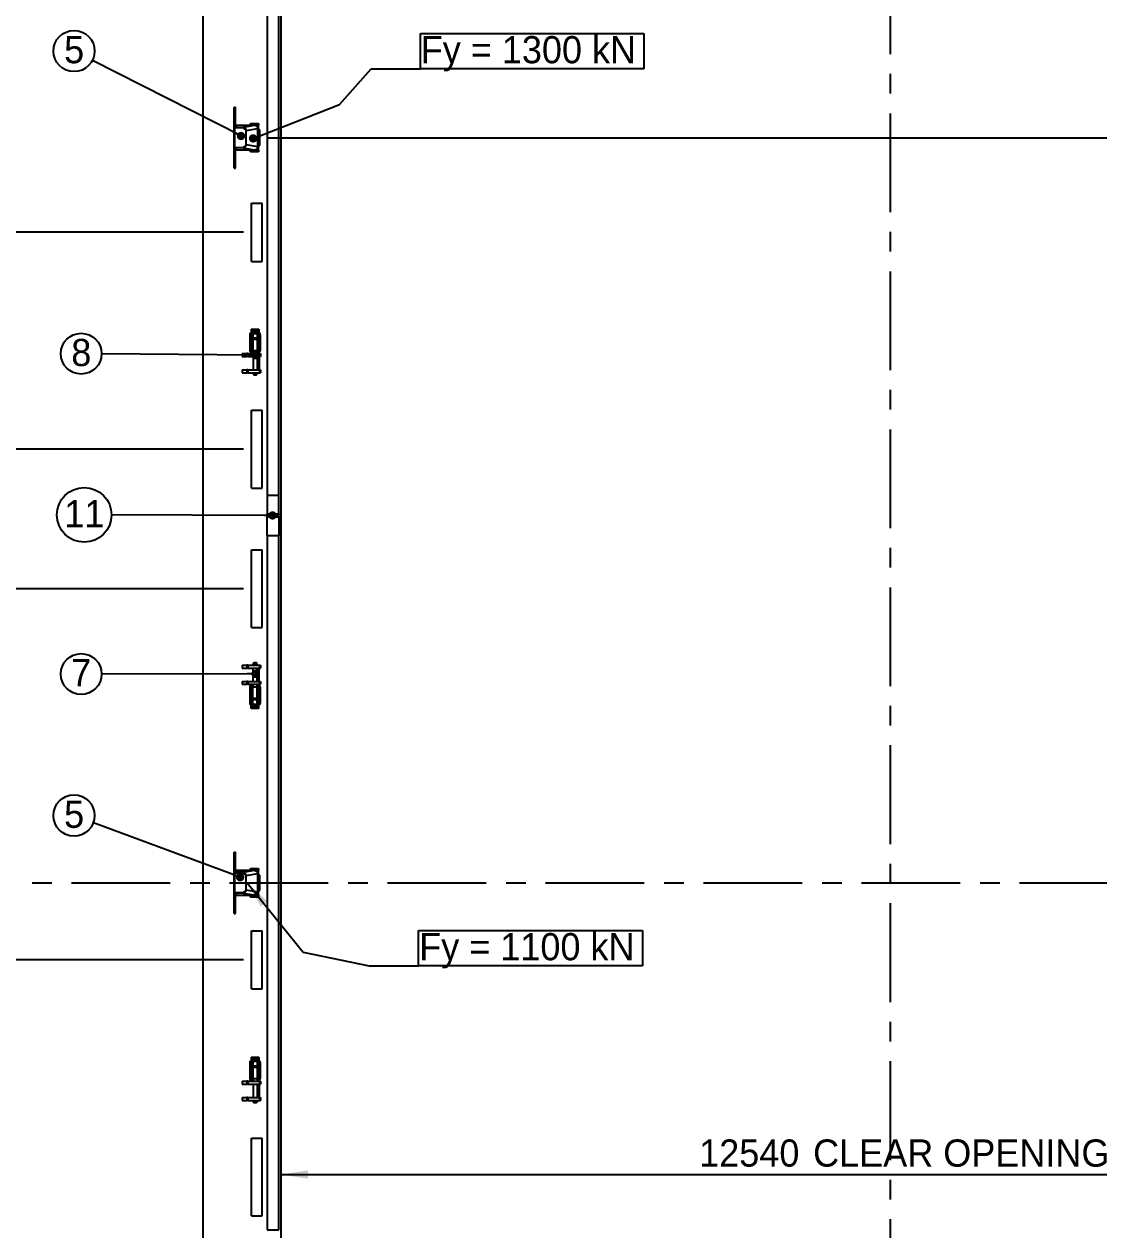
# Model space of a CAD drawing. Header units: millimetres. Extents: x 122 to 67127, y 397 to 47119.
# Drawn here: x 11906 to 22964, y 19004 to 31412 of the extents above; entities that cross this region are included whole.
import ezdxf

# ---------------------------------------------------------------- set-up
doc = ezdxf.new("R2010")
doc.units = ezdxf.units.MM
doc.header["$LTSCALE"] = 80
doc.linetypes.add('CENTERX2', pattern=[20.32, 12.7, -2.54, 2.54, -2.54])
doc.layers.add('AM_0', color=7, linetype='Continuous', lineweight=25)
for name, color, linetype in [('AM_5', 3, 'Continuous'), ('AM_6', 2, 'Continuous'), ('AM_7', 4, 'CENTERX2')]:
    doc.layers.add(name, color=color, linetype=linetype)
doc.styles.add('SLDTEXTSTYLE0', font='ARIAL.TTF', dxfattribs={"width": 0.948})
doc.styles.get("Standard").update_dxf_attribs({"font": 'ARIAL.TTF'})
doc.dimstyles.new('SLDDIMSTYLE2', dxfattribs={"dimtxt": 280, "dimasz": 280, "dimexe": 0, "dimexo": 0.0625, "dimgap": 70, "dimtad": 0, "dimtih": 1, "dimtoh": 1, "dimdec": 1, "dimrnd": 1e-09, "dimzin": 12, "dimdsep": 46, "dimtxsty": 'SLDTEXTSTYLE0', "dimsah": 1, "dimcen": 0.09, "dimadec": 0, "dimazin": 3, "dimtfac": 1, "dimtdec": 1, "dimtofl": 0, "dimtmove": 0, "dimatfit": 3, "dimfxl": 1, "dimfrac": 2, "dimtolj": 1, "dimtzin": 12, "dimarcsym": 0})
doc.dimstyles.new('SLDDIMSTYLE3', dxfattribs={"dimtxt": 280, "dimasz": 280, "dimexe": 0, "dimexo": 0.0625, "dimgap": 70, "dimtad": 1, "dimdec": 1, "dimrnd": 1e-09, "dimzin": 12, "dimdsep": 46, "dimtxsty": 'SLDTEXTSTYLE0', "dimsah": 1, "dimcen": 0.09, "dimadec": 0, "dimazin": 3, "dimtfac": 1, "dimtdec": 1, "dimtofl": 0, "dimtmove": 0, "dimatfit": 3, "dimfxl": 1, "dimfrac": 2, "dimtolj": 1, "dimtzin": 12, "dimarcsym": 0})
doc.dimstyles.new('SLDDIMSTYLE4', dxfattribs={"dimtxt": 0.18, "dimasz": 86.153846, "dimexe": 0, "dimexo": 0.0625, "dimgap": 0, "dimtad": 0, "dimtih": 1, "dimtoh": 1, "dimdec": 0, "dimrnd": 1e-09, "dimzin": 0, "dimdsep": 46, "dimtxsty": 'STANDARD', "dimblk1": 'DOT', "dimblk2": 'DOT', "dimsah": 1, "dimcen": 0.09, "dimadec": 0, "dimazin": 0, "dimtfac": 86.153846, "dimtdec": 0, "dimtofl": 0, "dimtmove": 0, "dimatfit": 3, "dimldrblk": 'DOT', "dimfxl": 1, "dimfrac": 2, "dimtolj": 1, "dimtzin": 0, "dimarcsym": 0})

# ---------------------------------------------------------------- blocks, each defined once
blk = doc.blocks.new('_D_2')
at = {"layer": 'AM_5'}
for p, q in [((32048, 22575), (32048, 14907)), ((14406, 14907), (32134, 14907))]:
    blk.add_line(p, q, dxfattribs=at)
blk.add_solid([(32048, 14907), (32091, 15187), (32005, 15187)], dxfattribs=at)
at = {"layer": 'AM_5', "insert": (32134, 15054), "char_height": 280, "attachment_point": 1, "style": 'SLDTEXTSTYLE0'}
blk.add_mtext('7668', dxfattribs=at)
blk = doc.blocks.new('_D_4')
at = {"layer": 'AM_5'}
for p, q in [((14406, 30243), (32134, 30243)), ((32048, 22575), (32048, 30243))]:
    blk.add_line(p, q, dxfattribs=at)
blk.add_solid([(32048, 30243), (32005, 29963), (32091, 29963)], dxfattribs=at)
at = {"layer": 'AM_5', "insert": (32134, 30390), "char_height": 280, "attachment_point": 1, "style": 'SLDTEXTSTYLE0'}
blk.add_mtext('7668', dxfattribs=at)
blk = doc.blocks.new('_D_7')
at = {"layer": 'AM_5'}
for p, q in [((14164, 25602), (4978, 25602)), ((5064, 22575), (5064, 25602))]:
    blk.add_line(p, q, dxfattribs=at)
blk.add_solid([(5064, 25602), (5021, 25322), (5107, 25322)], dxfattribs=at)
at = {"layer": 'AM_5', "insert": (3801, 25748), "char_height": 280, "attachment_point": 1, "style": 'SLDTEXTSTYLE0'}
blk.add_mtext('3026.5', dxfattribs=at)
blk = doc.blocks.new('_D_8')
at = {"layer": 'AM_5'}
for p, q in [((14164, 27038), (4978, 27038)), ((5064, 25602), (5064, 27038))]:
    blk.add_line(p, q, dxfattribs=at)
blk.add_solid([(5064, 27038), (5021, 26758), (5107, 26758)], dxfattribs=at)
at = {"layer": 'AM_5', "insert": (3801, 27184), "char_height": 280, "attachment_point": 1, "style": 'SLDTEXTSTYLE0'}
blk.add_mtext('4462.5', dxfattribs=at)
blk = doc.blocks.new('_D_9')
at = {"layer": 'AM_5'}
for p, q in [((14164, 29270), (4978, 29270)), ((5064, 27038), (5064, 29270))]:
    blk.add_line(p, q, dxfattribs=at)
blk.add_solid([(5064, 29270), (5021, 28990), (5107, 28990)], dxfattribs=at)
at = {"layer": 'AM_5', "insert": (3801, 29416), "char_height": 280, "attachment_point": 1, "style": 'SLDTEXTSTYLE0'}
blk.add_mtext('6694.5', dxfattribs=at)
blk = doc.blocks.new('_D_10')
at = {"layer": 'AM_5'}
for p, q in [((14164, 33674), (4978, 33674)), ((5064, 29270), (5064, 33674))]:
    blk.add_line(p, q, dxfattribs=at)
blk.add_solid([(5064, 33674), (5021, 33394), (5107, 33394)], dxfattribs=at)
at = {"layer": 'AM_5', "insert": (3587, 33820), "char_height": 280, "attachment_point": 1, "style": 'SLDTEXTSTYLE0'}
blk.add_mtext('11098.5', dxfattribs=at)
blk = doc.blocks.new('_D_11')
at = {"layer": 'AM_5'}
for p, q in [((5064, 22575), (5064, 21783)), ((14164, 21783), (4978, 21783))]:
    blk.add_line(p, q, dxfattribs=at)
blk.add_solid([(5064, 21783), (5107, 22063), (5021, 22063)], dxfattribs=at)
at = {"layer": 'AM_5', "insert": (4015, 21929), "char_height": 280, "attachment_point": 1, "style": 'SLDTEXTSTYLE0'}
blk.add_mtext('792.5', dxfattribs=at)
blk = doc.blocks.new('_D_21')
at = {"layer": 'AM_5'}
blk.add_line((14546, 19574), (27086, 19574), dxfattribs=at)
for points in [[(14546, 19574), (14826, 19531), (14826, 19617)], [(27086, 19574), (26806, 19617), (26806, 19531)]]:
    blk.add_solid(points, dxfattribs=at)
at = {"layer": 'AM_5', "char_height": 280, "attachment_point": 1, "style": 'SLDTEXTSTYLE0'}
for s, insert in [('12540', (18852, 19935)), (' CLEAR OPENING', (19921, 19935))]:
    blk.add_mtext(s, dxfattribs=dict(at, insert=insert))
blk = doc.blocks.new('SW_NOTE_0_3')
at = {"layer": 'AM_6', "color": 0}
for p, q in [((-1, 25), (-1, 389)), ((-1, 389), (2295, 389)), ((2295, 389), (2295, 25)), ((2295, 25), (-1, 25))]:
    blk.add_line(p, q, dxfattribs=at)
at = {"layer": 'AM_6', "color": 0, "insert": (0, 361), "char_height": 280, "attachment_point": 1, "style": 'SLDTEXTSTYLE0'}
blk.add_mtext('Fy = 1300 kN', dxfattribs=at)
blk = doc.blocks.new('SW_NOTE_0_5')
at = {"layer": 'AM_6', "color": 0}
for p, q in [((-6, 24), (-6, 388)), ((-6, 388), (2296, 388)), ((2296, 388), (2296, 24)), ((2296, 24), (-6, 24))]:
    blk.add_line(p, q, dxfattribs=at)
at = {"layer": 'AM_6', "color": 0, "insert": (0, 361), "char_height": 280, "attachment_point": 1, "style": 'SLDTEXTSTYLE0'}
blk.add_mtext('Fy = 1100 kN', dxfattribs=at)
blk = doc.blocks.new('SW_NOTE_0_13')
at = {"layer": 'AM_6', "color": 0}
blk.add_circle((-189, 96), 212, dxfattribs=at)
at = {"layer": 'AM_6', "color": 0, "insert": (-188, 250), "char_height": 280, "attachment_point": 2, "style": 'SLDTEXTSTYLE0'}
blk.add_mtext('5', dxfattribs=at)
blk = doc.blocks.new('_Dot')
at = {"color": 0, "linetype": 'ByBlock', "lineweight": -2}
blk.add_line((-0.5, 0), (-1, 0), dxfattribs=at)
at = {"color": 0, "linetype": 'ByBlock', "const_width": 0.5}
blk.add_lwpolyline([(-0.25, 0, 1), (0.25, 0, 1)], format="xyb", close=True, dxfattribs=at)
blk = doc.blocks.new('SW_NOTE_0_14')
at = {"layer": 'AM_6', "color": 0}
blk.add_circle((-199, 74), 212, dxfattribs=at)
at = {"layer": 'AM_6', "color": 0, "insert": (-198, 227), "char_height": 280, "attachment_point": 2, "style": 'SLDTEXTSTYLE0'}
blk.add_mtext('5', dxfattribs=at)
blk = doc.blocks.new('SW_NOTE_0_16')
at = {"layer": 'AM_6', "color": 0}
blk.add_circle((-210, 2), 210, dxfattribs=at)
at = {"layer": 'AM_6', "color": 0, "insert": (-209, 154), "char_height": 280, "attachment_point": 2, "style": 'SLDTEXTSTYLE0'}
blk.add_mtext('8', dxfattribs=at)
blk = doc.blocks.new('SW_NOTE_0_17')
at = {"layer": 'AM_6', "color": 0}
blk.add_circle((-210, 0), 210, dxfattribs=at)
at = {"layer": 'AM_6', "color": 0, "insert": (-210, 154), "char_height": 280, "attachment_point": 2, "style": 'SLDTEXTSTYLE0'}
blk.add_mtext('7', dxfattribs=at)
blk = doc.blocks.new('SW_NOTE_0_18')
at = {"layer": 'AM_6', "color": 0}
blk.add_circle((-281, 1), 281, dxfattribs=at)
at = {"layer": 'AM_6', "color": 0, "insert": (-279, 153), "char_height": 280, "attachment_point": 2, "style": 'SLDTEXTSTYLE0'}
blk.add_mtext('11', dxfattribs=at)

msp = doc.modelspace()

# ---------------------------------------------------------------- linework, layer by layer
at = {"layer": 'AM_0'}
for p, q in [((13746.47, 34685.45), (13746.47, 10465.45)), ((14406.47, 34235.45), (14406.47, 26565.45)), ((14526.47, 26565.45), (14526.47, 34235.45)), ((14546.47, 33485.45), (14546.47, 11665.45)), ((14066.47, 30558.25), (14081.47, 30558.25)), ((14066.47, 30390.25), (14066.47, 30558.25)), ((14081.47, 30390.25), (14081.47, 30558.25)), ((14066.47, 30390.25), (14081.47, 30390.25)), ((14066.47, 30367.48), (14066.47, 30390.25)), ((14076.47, 30368.45), (14066.47, 30367.48)), ((14066.47, 30348.45), (14066.47, 30367.48)), ((14078.47, 30348.45), (14066.47, 30348.45)), ((14066.47, 30138.45), (14066.47, 30348.45)), ((14072.47, 30343.45), (14072.47, 30143.45)), ((14163.47, 30343.45), (14072.47, 30343.45)), ((14078.47, 30368.45), (14076.47, 30368.45)), ((14078.47, 30348.45), (14078.47, 30368.45)), ((14078.47, 30365.25), (14081.47, 30365.25)), ((14078.47, 30343.45), (14078.47, 30348.45)), ((14078.69, 30362.06), (14078.68, 30358.08)), ((14078.68, 30358.08), (14078.68, 30343.45)), ((14078.69, 30362.06), (14086.71, 30369.2)), ((14078.69, 30343.45), (14078.69, 30362.06)), ((14086.71, 30349.61), (14080.48, 30343.45)), ((14081.47, 30365.25), (14081.47, 30390.25)), ((14081.47, 30370.45), (14236.47, 30370.45)), ((14086.71, 30369.2), (14086.71, 30349.61)), ((14273.22, 30368.59), (14086.71, 30369.2)), ((14086.71, 30349.61), (14159.46, 30349.37)), ((14159.44, 30343.45), (14159.46, 30349.37)), ((14273.22, 30368.59), (14159.46, 30349.37)), ((14189.47, 30321.45), (14163.47, 30343.45)), ((14189.47, 30165.45), (14189.47, 30321.45)), ((14189.47, 30318.45), (14192.5, 30318.45)), ((14192.5, 30318.45), (14310.86, 30338.45)), ((14192.5, 30168.45), (14192.5, 30318.45)), ((14236.47, 30390.45), (14316.47, 30390.45)), ((14236.47, 30378.45), (14236.47, 30390.45)), ((14236.47, 30378.45), (14316.47, 30378.45)), ((14236.47, 30373.45), (14236.47, 30378.45)), ((14316.47, 30373.45), (14236.47, 30373.45)), ((14236.47, 30373.45), (14236.47, 30368.71)), ((14288.47, 30368.45), (14276.9, 30368.45)), ((14288.47, 30368.45), (14316.47, 30368.45)), ((14310.86, 30148.45), (14310.86, 30338.45)), ((14316.47, 30390.45), (14316.47, 30378.45)), ((14316.47, 30378.45), (14316.47, 30373.45)), ((14316.47, 30368.45), (14316.47, 30373.45)), ((14316.47, 30340.45), (14316.47, 30368.45)), ((14316.47, 30146.45), (14316.47, 30340.45)), ((14321.47, 30323.45), (14316.47, 30323.45)), ((14321.47, 30163.45), (14321.47, 30323.45)), ((14321.47, 30323.45), (14326.47, 30323.45)), ((14326.47, 30323.45), (14326.47, 30163.45)), ((14331.47, 30323.45), (14326.47, 30323.45)), ((14331.47, 30163.45), (14331.47, 30323.45)), ((14163.47, 30143.45), (14189.47, 30165.45)), ((14189.47, 30168.45), (14192.5, 30168.45)), ((14310.86, 30148.45), (14192.5, 30168.45)), ((14316.47, 30163.45), (14321.47, 30163.45)), ((14326.47, 30163.45), (14321.47, 30163.45)), ((14326.47, 30163.45), (14331.47, 30163.45)), ((14078.47, 30138.45), (14066.47, 30138.45)), ((14066.47, 30119.41), (14066.47, 30138.45)), ((14066.47, 30096.65), (14066.47, 30119.41)), ((14066.47, 30119.41), (14076.47, 30118.45)), ((14066.47, 30096.65), (14081.47, 30096.65)), ((14066.47, 29928.65), (14066.47, 30096.65)), ((14072.47, 30143.45), (14163.47, 30143.45)), ((14078.47, 30118.45), (14076.47, 30118.45)), ((14078.47, 30138.45), (14078.47, 30143.45)), ((14078.47, 30118.45), (14078.47, 30138.45)), ((14078.47, 30121.65), (14081.47, 30121.65)), ((14078.67, 30143.45), (14078.67, 30128.81)), ((14078.68, 30124.83), (14078.67, 30128.81)), ((14078.68, 30124.83), (14078.68, 30143.45)), ((14086.71, 30117.69), (14078.68, 30124.83)), ((14080.48, 30143.45), (14086.71, 30137.28)), ((14081.47, 30096.65), (14081.47, 30121.65)), ((14081.47, 30116.45), (14236.47, 30116.45)), ((14081.47, 29928.65), (14081.47, 30096.65)), ((14159.46, 30137.52), (14086.71, 30137.28)), ((14086.71, 30137.28), (14086.71, 30117.69)), ((14086.71, 30117.69), (14273.22, 30118.3)), ((14159.44, 30143.45), (14159.46, 30137.52)), ((14159.46, 30137.52), (14273.22, 30118.3)), ((14236.47, 30118.18), (14236.47, 30113.45)), ((14236.47, 30113.45), (14316.47, 30113.45)), ((14236.47, 30108.45), (14236.47, 30113.45)), ((14316.47, 30108.45), (14236.47, 30108.45)), ((14236.47, 30096.45), (14236.47, 30108.45)), ((14316.47, 30096.45), (14236.47, 30096.45)), ((14276.9, 30118.45), (14288.47, 30118.45)), ((14316.47, 30118.45), (14288.47, 30118.45)), ((14316.47, 30118.45), (14316.47, 30146.45)), ((14316.47, 30113.45), (14316.47, 30118.45)), ((14316.47, 30113.45), (14316.47, 30108.45)), ((14316.47, 30108.45), (14316.47, 30096.45)), ((14066.47, 29928.65), (14081.47, 29928.65)), ((14244.47, 29569.95), (14354.47, 29569.95)), ((14244.47, 28969.95), (14244.47, 29569.95)), ((14354.47, 28969.95), (14354.47, 29569.95)), ((14244.47, 28969.95), (14354.47, 28969.95)), ((14227.47, 28208.95), (14227.47, 28058.95)), ((14237.47, 28208.95), (14227.47, 28208.95)), ((14232.47, 28173.95), (14237.47, 28178.95)), ((14237.47, 28168.95), (14232.47, 28173.95)), ((14237.47, 28178.95), (14237.47, 28208.95)), ((14327.47, 28178.95), (14237.47, 28178.95)), ((14237.47, 28058.95), (14237.47, 28168.95)), ((14237.47, 28168.95), (14327.47, 28168.95)), ((14242.47, 28271.95), (14247.47, 28271.95)), ((14242.47, 28271.95), (14242.47, 28234.93)), ((14242.47, 28222.18), (14242.47, 28178.95)), ((14242.47, 28168.95), (14242.47, 28045.72)), ((14247.47, 28271.95), (14247.47, 28256.95)), ((14247.47, 28271.95), (14259.47, 28271.95)), ((14247.47, 28246.95), (14247.47, 28256.95)), ((14317.47, 28256.95), (14247.47, 28256.95)), ((14317.47, 28246.95), (14247.47, 28246.95)), ((14247.47, 28246.95), (14247.47, 28237.23)), ((14247.47, 28226.27), (14247.47, 28178.95)), ((14247.47, 28168.95), (14247.47, 28041.63)), ((14307.47, 28238.95), (14257.47, 28238.95)), ((14257.47, 28228.95), (14257.47, 28238.95)), ((14257.47, 28228.95), (14307.47, 28228.95)), ((14259.47, 28271.95), (14305.47, 28271.95)), ((14259.47, 28271.95), (14259.47, 28256.95)), ((14259.47, 28246.95), (14259.47, 28238.95)), ((14259.47, 28228.95), (14259.47, 28178.95)), ((14259.47, 28168.95), (14259.47, 28038.95)), ((14305.47, 28271.95), (14317.47, 28271.95)), ((14305.47, 28271.95), (14305.47, 28256.95)), ((14305.47, 28246.95), (14305.47, 28238.95)), ((14305.47, 28228.95), (14305.47, 28178.95)), ((14305.47, 28168.95), (14305.47, 28038.95)), ((14307.47, 28228.95), (14307.47, 28238.95)), ((14317.47, 28271.95), (14317.47, 28256.95)), ((14317.47, 28271.95), (14322.47, 28271.95)), ((14317.47, 28246.95), (14317.47, 28256.95)), ((14317.47, 28246.95), (14317.47, 28237.23)), ((14317.47, 28226.27), (14317.47, 28178.95)), ((14317.47, 28168.95), (14317.47, 28041.63)), ((14322.47, 28271.95), (14322.47, 28234.93)), ((14322.47, 28222.18), (14322.47, 28178.95)), ((14322.47, 28168.95), (14322.47, 28045.72)), ((14327.47, 28208.95), (14327.47, 28178.95)), ((14327.47, 28208.95), (14337.47, 28208.95)), ((14327.47, 28178.95), (14332.47, 28173.95)), ((14332.47, 28173.95), (14327.47, 28168.95)), ((14327.47, 28168.95), (14327.47, 28058.95)), ((14337.47, 28058.95), (14337.47, 28208.95)), ((14237.47, 28058.95), (14227.47, 28058.95)), ((14262.47, 28048.95), (14262.47, 28021.95)), ((14302.47, 28048.95), (14262.47, 28048.95)), ((14302.47, 28048.95), (14302.47, 28021.95)), ((14327.47, 28058.95), (14337.47, 28058.95)), ((14148.26, 28021.95), (14148.26, 27991.95)), ((14148.26, 28021.95), (14196.67, 28021.95)), ((14148.26, 27991.95), (14196.67, 27991.95)), ((14196.67, 28021.95), (14196.67, 27991.95)), ((14206.67, 28021.95), (14196.67, 28021.95)), ((14206.67, 27991.95), (14196.67, 27991.95)), ((14206.67, 28021.95), (14327.47, 28021.95)), ((14206.67, 28021.95), (14206.67, 27991.95)), ((14206.67, 27991.95), (14327.47, 27991.95)), ((14242.47, 28032.97), (14242.47, 28021.95)), ((14247.47, 28030.66), (14247.47, 28021.95)), ((14262.47, 28038.95), (14257.47, 28038.95)), ((14257.47, 28038.95), (14257.47, 28028.95)), ((14257.47, 28028.95), (14262.47, 28028.95)), ((14259.47, 28028.95), (14259.47, 28021.95)), ((14262.47, 27991.95), (14262.47, 27853.95)), ((14307.47, 28038.95), (14302.47, 28038.95)), ((14302.47, 28028.95), (14307.47, 28028.95)), ((14302.47, 27991.95), (14302.47, 27853.95)), ((14305.47, 28028.95), (14305.47, 28021.95)), ((14305.47, 27991.95), (14305.47, 27853.95)), ((14307.47, 28038.95), (14307.47, 28028.95)), ((14317.47, 28030.66), (14317.47, 28021.95)), ((14322.47, 28032.97), (14322.47, 28021.95)), ((14325.47, 27991.95), (14325.47, 27853.95)), ((14327.47, 28021.95), (14327.47, 27991.95)), ((14327.47, 28021.95), (14337.47, 28021.95)), ((14327.47, 27991.95), (14337.47, 27991.95)), ((14337.47, 28021.95), (14337.47, 27991.95)), ((14148.26, 27853.95), (14148.26, 27823.95)), ((14148.26, 27853.95), (14196.67, 27853.95)), ((14148.26, 27823.95), (14196.67, 27823.95)), ((14196.67, 27853.95), (14196.67, 27823.95)), ((14206.67, 27853.95), (14196.67, 27853.95)), ((14206.67, 27823.95), (14196.67, 27823.95)), ((14206.67, 27853.95), (14206.67, 27823.95)), ((14206.67, 27853.95), (14327.47, 27853.95)), ((14206.67, 27823.95), (14327.47, 27823.95)), ((14262.47, 27823.95), (14262.47, 27808.95)), ((14262.47, 27808.95), (14302.47, 27808.95)), ((14262.47, 27808.95), (14272.47, 27798.95)), ((14292.47, 27798.95), (14272.47, 27798.95)), ((14292.47, 27798.95), (14302.47, 27808.95)), ((14302.47, 27823.95), (14302.47, 27808.95)), ((14327.47, 27853.95), (14327.47, 27823.95)), ((14327.47, 27853.95), (14337.47, 27853.95)), ((14327.47, 27823.95), (14337.47, 27823.95)), ((14337.47, 27853.95), (14337.47, 27823.95)), ((14244.47, 27437.95), (14354.47, 27437.95)), ((14244.47, 26637.95), (14244.47, 27437.95)), ((14354.47, 26637.95), (14354.47, 27437.95)), ((14244.47, 26637.95), (14354.47, 26637.95)), ((14406.47, 26565.45), (14526.47, 26565.45)), ((14406.47, 26562.9), (14406.47, 26372.63)), ((14526.47, 26372.63), (14526.47, 26562.9)), ((14406.47, 26372.63), (14526.47, 26372.63)), ((14406.47, 26369.9), (14406.47, 26372.63)), ((14526.47, 26369.9), (14406.47, 26369.9)), ((14406.47, 26369.9), (14406.47, 26362.97)), ((14406.47, 26362.97), (14526.47, 26362.97)), ((14406.47, 26362.95), (14406.47, 26347.95)), ((14526.47, 26362.95), (14406.47, 26362.95)), ((14406.47, 26347.95), (14526.47, 26347.95)), ((14406.47, 26347.92), (14526.47, 26347.92)), ((14406.47, 26347.92), (14406.47, 26340.99)), ((14406.47, 26340.99), (14526.47, 26340.99)), ((14406.47, 26338.26), (14406.47, 26340.99)), ((14526.47, 26338.26), (14406.47, 26338.26)), ((14406.47, 26147.99), (14406.47, 26338.26)), ((14416.47, 26362.97), (14416.47, 26362.95)), ((14416.47, 26347.95), (14416.47, 26347.92)), ((14426.47, 26362.97), (14426.47, 26362.95)), ((14426.47, 26347.95), (14426.47, 26347.92)), ((14506.47, 26362.95), (14506.47, 26362.97)), ((14506.47, 26347.92), (14506.47, 26347.95)), ((14516.47, 26362.95), (14516.47, 26362.97)), ((14516.47, 26347.92), (14516.47, 26347.95)), ((14526.47, 26372.63), (14526.47, 26369.9)), ((14526.47, 26369.9), (14526.47, 26362.97)), ((14526.47, 26347.95), (14526.47, 26362.95)), ((14526.47, 26347.92), (14526.47, 26340.99)), ((14526.47, 26340.99), (14526.47, 26338.26)), ((14526.47, 26338.26), (14526.47, 26147.99)), ((14526.47, 26145.45), (14406.47, 26145.45)), ((14406.47, 26145.45), (14406.47, 19005.45)), ((14526.47, 19005.45), (14526.47, 26145.45)), ((14244.47, 26001.95), (14354.47, 26001.95)), ((14244.47, 25201.95), (14244.47, 26001.95)), ((14354.47, 25201.95), (14354.47, 26001.95)), ((14244.47, 25201.95), (14354.47, 25201.95)), ((14148.26, 24815.95), (14148.26, 24785.95)), ((14148.26, 24815.95), (14196.67, 24815.95)), ((14196.67, 24815.95), (14196.67, 24785.95)), ((14206.67, 24815.95), (14196.67, 24815.95)), ((14206.67, 24815.95), (14327.47, 24815.95)), ((14206.67, 24815.95), (14206.67, 24785.95)), ((14272.47, 24840.95), (14262.47, 24830.95)), ((14262.47, 24815.95), (14262.47, 24830.95)), ((14302.47, 24830.95), (14262.47, 24830.95)), ((14272.47, 24840.95), (14292.47, 24840.95)), ((14302.47, 24830.95), (14292.47, 24840.95)), ((14302.47, 24815.95), (14302.47, 24830.95)), ((14327.47, 24815.95), (14327.47, 24785.95)), ((14327.47, 24815.95), (14337.47, 24815.95)), ((14337.47, 24815.95), (14337.47, 24785.95)), ((14148.26, 24785.95), (14196.67, 24785.95)), ((14206.67, 24785.95), (14196.67, 24785.95)), ((14206.67, 24785.95), (14327.47, 24785.95)), ((14262.47, 24647.95), (14262.47, 24785.95)), ((14302.47, 24647.95), (14302.47, 24785.95)), ((14305.47, 24647.95), (14305.47, 24785.95)), ((14325.47, 24647.95), (14325.47, 24785.95)), ((14327.47, 24785.95), (14337.47, 24785.95)), ((14148.26, 24647.95), (14148.26, 24617.95)), ((14148.26, 24647.95), (14196.67, 24647.95)), ((14148.26, 24617.95), (14196.67, 24617.95)), ((14196.67, 24647.95), (14196.67, 24617.95)), ((14206.67, 24647.95), (14196.67, 24647.95)), ((14206.67, 24617.95), (14196.67, 24617.95)), ((14206.67, 24647.95), (14206.67, 24617.95)), ((14206.67, 24647.95), (14327.47, 24647.95)), ((14206.67, 24617.95), (14327.47, 24617.95)), ((14227.47, 24580.95), (14227.47, 24430.95)), ((14237.47, 24580.95), (14227.47, 24580.95)), ((14237.47, 24470.95), (14237.47, 24580.95)), ((14242.47, 24606.93), (14242.47, 24617.95)), ((14242.47, 24470.95), (14242.47, 24594.18)), ((14247.47, 24609.23), (14247.47, 24617.95)), ((14247.47, 24470.95), (14247.47, 24598.27)), ((14262.47, 24610.95), (14257.47, 24610.95)), ((14257.47, 24600.95), (14257.47, 24610.95)), ((14257.47, 24600.95), (14262.47, 24600.95)), ((14259.47, 24610.95), (14259.47, 24617.95)), ((14259.47, 24470.95), (14259.47, 24600.95)), ((14262.47, 24590.95), (14262.47, 24617.95)), ((14262.47, 24590.95), (14302.47, 24590.95)), ((14302.47, 24590.95), (14302.47, 24617.95)), ((14307.47, 24610.95), (14302.47, 24610.95)), ((14302.47, 24600.95), (14307.47, 24600.95)), ((14305.47, 24610.95), (14305.47, 24617.95)), ((14305.47, 24470.95), (14305.47, 24600.95)), ((14307.47, 24600.95), (14307.47, 24610.95)), ((14317.47, 24609.23), (14317.47, 24617.95)), ((14317.47, 24470.95), (14317.47, 24598.27)), ((14322.47, 24606.93), (14322.47, 24617.95)), ((14322.47, 24470.95), (14322.47, 24594.18)), ((14327.47, 24647.95), (14327.47, 24617.95)), ((14327.47, 24647.95), (14337.47, 24647.95)), ((14327.47, 24617.95), (14337.47, 24617.95)), ((14327.47, 24580.95), (14327.47, 24470.95)), ((14327.47, 24580.95), (14337.47, 24580.95)), ((14337.47, 24647.95), (14337.47, 24617.95)), ((14337.47, 24430.95), (14337.47, 24580.95)), ((14232.47, 24465.95), (14237.47, 24470.95)), ((14237.47, 24460.95), (14232.47, 24465.95)), ((14327.47, 24470.95), (14237.47, 24470.95)), ((14237.47, 24430.95), (14237.47, 24460.95)), ((14237.47, 24460.95), (14327.47, 24460.95)), ((14242.47, 24417.72), (14242.47, 24460.95)), ((14247.47, 24413.63), (14247.47, 24460.95)), ((14259.47, 24410.95), (14259.47, 24460.95)), ((14305.47, 24410.95), (14305.47, 24460.95)), ((14317.47, 24413.63), (14317.47, 24460.95)), ((14322.47, 24417.72), (14322.47, 24460.95)), ((14327.47, 24470.95), (14332.47, 24465.95)), ((14332.47, 24465.95), (14327.47, 24460.95)), ((14327.47, 24460.95), (14327.47, 24430.95)), ((14237.47, 24430.95), (14227.47, 24430.95)), ((14242.47, 24367.95), (14242.47, 24404.97)), ((14247.47, 24367.95), (14242.47, 24367.95)), ((14247.47, 24392.95), (14247.47, 24402.66)), ((14247.47, 24392.95), (14247.47, 24382.95)), ((14247.47, 24392.95), (14317.47, 24392.95)), ((14247.47, 24382.95), (14317.47, 24382.95)), ((14247.47, 24367.95), (14247.47, 24382.95)), ((14259.47, 24367.95), (14247.47, 24367.95)), ((14307.47, 24410.95), (14257.47, 24410.95)), ((14257.47, 24410.95), (14257.47, 24400.95)), ((14257.47, 24400.95), (14307.47, 24400.95)), ((14259.47, 24392.95), (14259.47, 24400.95)), ((14259.47, 24367.95), (14259.47, 24382.95)), ((14305.47, 24367.95), (14259.47, 24367.95)), ((14305.47, 24392.95), (14305.47, 24400.95)), ((14305.47, 24367.95), (14305.47, 24382.95)), ((14317.47, 24367.95), (14305.47, 24367.95)), ((14307.47, 24410.95), (14307.47, 24400.95)), ((14317.47, 24392.95), (14317.47, 24402.66)), ((14317.47, 24392.95), (14317.47, 24382.95)), ((14317.47, 24367.95), (14317.47, 24382.95)), ((14322.47, 24367.95), (14317.47, 24367.95)), ((14322.47, 24367.95), (14322.47, 24404.97)), ((14327.47, 24430.95), (14337.47, 24430.95)), ((14066.47, 22890.25), (14081.47, 22890.25)), ((14066.47, 22722.25), (14066.47, 22890.25)), ((14081.47, 22722.25), (14081.47, 22890.25)), ((14066.47, 22722.25), (14081.47, 22722.25)), ((14066.47, 22699.48), (14066.47, 22722.25)), ((14081.47, 22697.25), (14081.47, 22722.25)), ((14236.47, 22710.45), (14236.47, 22722.45)), ((14236.47, 22722.45), (14316.47, 22722.45)), ((14236.47, 22705.45), (14236.47, 22710.45)), ((14236.47, 22710.45), (14316.47, 22710.45)), ((14316.47, 22722.45), (14316.47, 22710.45)), ((14316.47, 22710.45), (14316.47, 22705.45)), ((14076.47, 22700.45), (14066.47, 22699.48)), ((14066.47, 22680.45), (14066.47, 22699.48)), ((14078.47, 22680.45), (14066.47, 22680.45)), ((14066.47, 22470.45), (14066.47, 22680.45)), ((14163.47, 22675.45), (14072.47, 22675.45)), ((14072.47, 22675.45), (14072.47, 22475.45)), ((14078.47, 22700.45), (14076.47, 22700.45)), ((14078.47, 22680.45), (14078.47, 22700.45)), ((14078.47, 22697.25), (14081.47, 22697.25)), ((14078.47, 22675.45), (14078.47, 22680.45)), ((14078.69, 22694.06), (14078.68, 22690.08)), ((14078.68, 22690.08), (14078.68, 22675.45)), ((14078.69, 22694.06), (14086.71, 22701.2)), ((14078.69, 22675.45), (14078.69, 22694.06)), ((14086.71, 22681.61), (14080.48, 22675.45)), ((14081.47, 22702.45), (14236.47, 22702.45)), ((14086.71, 22701.2), (14086.71, 22681.61)), ((14273.22, 22700.59), (14086.71, 22701.2)), ((14086.71, 22681.61), (14159.46, 22681.37)), ((14159.44, 22675.45), (14159.46, 22681.37)), ((14273.22, 22700.59), (14159.46, 22681.37)), ((14189.47, 22653.45), (14163.47, 22675.45)), ((14189.47, 22497.45), (14189.47, 22653.45)), ((14189.47, 22650.45), (14192.5, 22650.45)), ((14192.5, 22650.45), (14310.86, 22670.45)), ((14192.5, 22500.45), (14192.5, 22650.45)), ((14316.47, 22705.45), (14236.47, 22705.45)), ((14236.47, 22705.45), (14236.47, 22700.71)), ((14288.47, 22700.45), (14276.9, 22700.45)), ((14288.47, 22700.45), (14316.47, 22700.45)), ((14310.86, 22480.45), (14310.86, 22670.45)), ((14316.47, 22700.45), (14316.47, 22705.45)), ((14316.47, 22672.45), (14316.47, 22700.45)), ((14316.47, 22478.45), (14316.47, 22672.45)), ((14321.47, 22655.45), (14316.47, 22655.45)), ((14321.47, 22495.45), (14321.47, 22655.45)), ((14321.47, 22655.45), (14326.47, 22655.45)), ((14326.47, 22655.45), (14326.47, 22495.45)), ((14331.47, 22655.45), (14326.47, 22655.45)), ((14331.47, 22495.45), (14331.47, 22655.45)), ((14078.47, 22470.45), (14066.47, 22470.45)), ((14066.47, 22451.41), (14066.47, 22470.45)), ((14072.47, 22475.45), (14163.47, 22475.45)), ((14078.47, 22470.45), (14078.47, 22475.45)), ((14078.47, 22450.45), (14078.47, 22470.45)), ((14078.67, 22475.45), (14078.67, 22460.81)), ((14078.68, 22456.83), (14078.67, 22460.81)), ((14078.68, 22456.83), (14078.68, 22475.45)), ((14080.48, 22475.45), (14086.71, 22469.28)), ((14159.46, 22469.52), (14086.71, 22469.28)), ((14086.71, 22469.28), (14086.71, 22449.69)), ((14159.44, 22475.45), (14159.46, 22469.52)), ((14159.46, 22469.52), (14273.22, 22450.3)), ((14163.47, 22475.45), (14189.47, 22497.45)), ((14189.47, 22500.45), (14192.5, 22500.45)), ((14310.86, 22480.45), (14192.5, 22500.45)), ((14316.47, 22495.45), (14321.47, 22495.45)), ((14316.47, 22450.45), (14316.47, 22478.45)), ((14326.47, 22495.45), (14321.47, 22495.45)), ((14326.47, 22495.45), (14331.47, 22495.45)), ((14066.47, 22428.65), (14066.47, 22451.41)), ((14066.47, 22451.41), (14076.47, 22450.45)), ((14066.47, 22428.65), (14081.47, 22428.65)), ((14066.47, 22260.65), (14066.47, 22428.65)), ((14078.47, 22450.45), (14076.47, 22450.45)), ((14078.47, 22453.65), (14081.47, 22453.65)), ((14086.71, 22449.69), (14078.68, 22456.83)), ((14081.47, 22428.65), (14081.47, 22453.65)), ((14081.47, 22448.45), (14236.47, 22448.45)), ((14081.47, 22260.65), (14081.47, 22428.65)), ((14086.71, 22449.69), (14273.22, 22450.3)), ((14236.47, 22450.18), (14236.47, 22445.45)), ((14236.47, 22445.45), (14316.47, 22445.45)), ((14236.47, 22440.45), (14236.47, 22445.45)), ((14316.47, 22440.45), (14236.47, 22440.45)), ((14236.47, 22428.45), (14236.47, 22440.45)), ((14316.47, 22428.45), (14236.47, 22428.45)), ((14276.9, 22450.45), (14288.47, 22450.45)), ((14316.47, 22450.45), (14288.47, 22450.45)), ((14316.47, 22445.45), (14316.47, 22450.45)), ((14316.47, 22445.45), (14316.47, 22440.45)), ((14316.47, 22440.45), (14316.47, 22428.45)), ((14066.47, 22260.65), (14081.47, 22260.65)), ((14244.47, 21482.95), (14244.47, 22082.95)), ((14244.47, 22082.95), (14354.47, 22082.95)), ((14354.47, 21482.95), (14354.47, 22082.95)), ((14244.47, 21482.95), (14354.47, 21482.95)), ((14242.47, 20782.95), (14247.47, 20782.95)), ((14242.47, 20782.95), (14242.47, 20745.93)), ((14242.47, 20733.18), (14242.47, 20689.95)), ((14247.47, 20782.95), (14247.47, 20767.95)), ((14247.47, 20782.95), (14259.47, 20782.95)), ((14317.47, 20767.95), (14247.47, 20767.95)), ((14247.47, 20757.95), (14247.47, 20767.95)), ((14317.47, 20757.95), (14247.47, 20757.95)), ((14247.47, 20757.95), (14247.47, 20748.23)), ((14247.47, 20737.27), (14247.47, 20689.95)), ((14307.47, 20749.95), (14257.47, 20749.95)), ((14257.47, 20739.95), (14257.47, 20749.95)), ((14257.47, 20739.95), (14307.47, 20739.95)), ((14259.47, 20782.95), (14305.47, 20782.95)), ((14259.47, 20782.95), (14259.47, 20767.95)), ((14259.47, 20757.95), (14259.47, 20749.95)), ((14259.47, 20739.95), (14259.47, 20689.95)), ((14305.47, 20782.95), (14317.47, 20782.95)), ((14305.47, 20782.95), (14305.47, 20767.95)), ((14305.47, 20757.95), (14305.47, 20749.95)), ((14305.47, 20739.95), (14305.47, 20689.95)), ((14307.47, 20739.95), (14307.47, 20749.95)), ((14317.47, 20782.95), (14317.47, 20767.95)), ((14317.47, 20782.95), (14322.47, 20782.95)), ((14317.47, 20757.95), (14317.47, 20767.95)), ((14317.47, 20757.95), (14317.47, 20748.23)), ((14317.47, 20737.27), (14317.47, 20689.95)), ((14322.47, 20782.95), (14322.47, 20745.93)), ((14322.47, 20733.18), (14322.47, 20689.95)), ((14227.47, 20719.95), (14227.47, 20569.95)), ((14237.47, 20719.95), (14227.47, 20719.95)), ((14232.47, 20684.95), (14237.47, 20689.95)), ((14237.47, 20679.95), (14232.47, 20684.95)), ((14237.47, 20689.95), (14237.47, 20719.95)), ((14327.47, 20689.95), (14237.47, 20689.95)), ((14237.47, 20569.95), (14237.47, 20679.95)), ((14237.47, 20679.95), (14327.47, 20679.95)), ((14242.47, 20679.95), (14242.47, 20556.72)), ((14247.47, 20679.95), (14247.47, 20552.63)), ((14259.47, 20679.95), (14259.47, 20549.95)), ((14305.47, 20679.95), (14305.47, 20549.95)), ((14317.47, 20679.95), (14317.47, 20552.63)), ((14322.47, 20679.95), (14322.47, 20556.72)), ((14327.47, 20719.95), (14327.47, 20689.95)), ((14327.47, 20719.95), (14337.47, 20719.95)), ((14327.47, 20689.95), (14332.47, 20684.95)), ((14332.47, 20684.95), (14327.47, 20679.95)), ((14327.47, 20679.95), (14327.47, 20569.95)), ((14337.47, 20569.95), (14337.47, 20719.95)), ((14148.26, 20532.95), (14148.26, 20502.95)), ((14148.26, 20532.95), (14196.67, 20532.95)), ((14148.26, 20502.95), (14196.67, 20502.95)), ((14196.67, 20532.95), (14196.67, 20502.95)), ((14206.67, 20532.95), (14196.67, 20532.95)), ((14206.67, 20502.95), (14196.67, 20502.95)), ((14206.67, 20532.95), (14327.47, 20532.95)), ((14206.67, 20532.95), (14206.67, 20502.95)), ((14206.67, 20502.95), (14327.47, 20502.95)), ((14237.47, 20569.95), (14227.47, 20569.95)), ((14242.47, 20543.97), (14242.47, 20532.95)), ((14247.47, 20541.66), (14247.47, 20532.95)), ((14262.47, 20549.95), (14257.47, 20549.95)), ((14257.47, 20549.95), (14257.47, 20539.95)), ((14257.47, 20539.95), (14262.47, 20539.95)), ((14259.47, 20539.95), (14259.47, 20532.95)), ((14302.47, 20559.95), (14262.47, 20559.95)), ((14262.47, 20559.95), (14262.47, 20532.95)), ((14262.47, 20502.95), (14262.47, 20364.95)), ((14302.47, 20559.95), (14302.47, 20532.95)), ((14307.47, 20549.95), (14302.47, 20549.95)), ((14302.47, 20539.95), (14307.47, 20539.95)), ((14302.47, 20502.95), (14302.47, 20364.95)), ((14305.47, 20539.95), (14305.47, 20532.95)), ((14305.47, 20502.95), (14305.47, 20364.95)), ((14307.47, 20549.95), (14307.47, 20539.95)), ((14317.47, 20541.66), (14317.47, 20532.95)), ((14322.47, 20543.97), (14322.47, 20532.95)), ((14325.47, 20502.95), (14325.47, 20364.95)), ((14327.47, 20569.95), (14337.47, 20569.95)), ((14327.47, 20532.95), (14327.47, 20502.95)), ((14327.47, 20532.95), (14337.47, 20532.95)), ((14327.47, 20502.95), (14337.47, 20502.95)), ((14337.47, 20532.95), (14337.47, 20502.95)), ((14148.26, 20364.95), (14148.26, 20334.95)), ((14148.26, 20364.95), (14196.67, 20364.95)), ((14196.67, 20364.95), (14196.67, 20334.95)), ((14206.67, 20364.95), (14196.67, 20364.95)), ((14206.67, 20364.95), (14327.47, 20364.95)), ((14206.67, 20364.95), (14206.67, 20334.95)), ((14327.47, 20364.95), (14327.47, 20334.95)), ((14327.47, 20364.95), (14337.47, 20364.95)), ((14337.47, 20364.95), (14337.47, 20334.95)), ((14148.26, 20334.95), (14196.67, 20334.95)), ((14206.67, 20334.95), (14196.67, 20334.95)), ((14206.67, 20334.95), (14327.47, 20334.95)), ((14262.47, 20334.95), (14262.47, 20319.95)), ((14262.47, 20319.95), (14302.47, 20319.95)), ((14262.47, 20319.95), (14272.47, 20309.95)), ((14292.47, 20309.95), (14272.47, 20309.95)), ((14292.47, 20309.95), (14302.47, 20319.95)), ((14302.47, 20334.95), (14302.47, 20319.95)), ((14327.47, 20334.95), (14337.47, 20334.95)), ((14244.47, 19148.95), (14244.47, 19948.95)), ((14244.47, 19948.95), (14354.47, 19948.95)), ((14354.47, 19148.95), (14354.47, 19948.95)), ((14244.47, 19148.95), (14354.47, 19148.95)), ((14406.47, 19005.45), (14526.47, 19005.45))]:
    msp.add_line(p, q, dxfattribs=at)
at = {"layer": 'AM_0', "flags": 128}
for points in [[(14078.68, 30351.01), (14078.48, 30350.72), (14078.47, 30350.69)], [(14078.47, 30136.2), (14078.48, 30136.17), (14078.67, 30135.89)], [(14078.68, 22683.01), (14078.48, 22682.72), (14078.47, 22682.69)], [(14078.47, 22468.2), (14078.48, 22468.17), (14078.67, 22467.89)]]:
    msp.add_lwpolyline(points, dxfattribs=at)
at = {"layer": 'AM_0'}
for centre, radius, start, end in [((14094.47, 30340.45), 28, 113.718282, 124.849905), ((14288.47, 30340.45), 28, 0, 90), ((14094.47, 30146.45), 28, 235.150095, 246.260963), ((14288.47, 30146.45), 28, 270, 0), ((14257.47, 28208.95), 30, 90, 180), ((14257.47, 28208.95), 20, 90, 180), ((14307.47, 28208.95), 30, 0, 90), ((14307.47, 28208.95), 20, 0, 90), ((14257.47, 28058.95), 30, 180, 270), ((14257.47, 28058.95), 20, 180, 270), ((14307.47, 28058.95), 20, 270, 0), ((14307.47, 28058.95), 30, 270, 0), ((14257.47, 24580.95), 30, 90, 180), ((14257.47, 24580.95), 20, 90, 180), ((14307.47, 24580.95), 30, 0, 90), ((14307.47, 24580.95), 20, 0, 90), ((14257.47, 24430.95), 30, 180, 270), ((14257.47, 24430.95), 20, 180, 270), ((14307.47, 24430.95), 20, 270, 0), ((14307.47, 24430.95), 30, 270, 0), ((14094.47, 22672.45), 28, 113.718282, 124.849905), ((14288.47, 22672.45), 28, 0, 90), ((14288.47, 22478.45), 28, 270, 0), ((14094.47, 22478.45), 28, 235.150095, 246.260963), ((14257.47, 20719.95), 30, 90, 180), ((14257.47, 20719.95), 20, 90, 180), ((14307.47, 20719.95), 30, 360, 90), ((14307.47, 20719.95), 20, 360, 90), ((14257.47, 20569.95), 30, 180, 270), ((14257.47, 20569.95), 20, 180, 270), ((14307.47, 20569.95), 20, 270, 0), ((14307.47, 20569.95), 30, 270, 0)]:
    msp.add_arc(centre, radius, start, end, dxfattribs=at)
for centre, major_axis, start_param, end_param in [((14291.51, 30339.86), (39.89, -18.85), 1.80175693, 2.28223097), ((14291.51, 30147.03), (39.89, 18.85), 4.00095434, 4.48142837), ((14291.51, 22671.86), (39.89, -18.85), 1.80175693, 2.28223097), ((14291.51, 22479.03), (39.89, 18.85), 4.00095434, 4.48142837)]:
    msp.add_ellipse(centre, major_axis=major_axis, ratio=0.54363204, start_param=start_param, end_param=end_param, dxfattribs=at)
for points, knots in [([(14192.5, 30318.45), (14192.14, 30320.25), (14191.41, 30323.85), (14189.29, 30329.1), (14186.45, 30334.02), (14182.91, 30338.47), (14178.74, 30342.3), (14174.08, 30345.42), (14169.02, 30347.68), (14164.09, 30349.03), (14160.87, 30349.27), (14159.46, 30349.37)], [0, 0, 0, 0, 0.11385434, 0.22770868, 0.34157656, 0.45544444, 0.56931237, 0.68318029, 0.79704818, 0.91091607, 1, 1, 1, 1]), ([(14292.35, 30365.29), (14293.33, 30364.71), (14295.28, 30363.55), (14298.57, 30361), (14302.09, 30357.54), (14305.5, 30352.98), (14308.16, 30347.98), (14309.97, 30343.07), (14310.59, 30339.86), (14310.86, 30338.45)], [0, 0, 0, 0, 0.10175671, 0.20351341, 0.37006075, 0.53660808, 0.70315536, 0.86970264, 1, 1, 1, 1]), ([(14159.46, 30137.52), (14161.27, 30137.68), (14164.88, 30137.99), (14170.15, 30139.63), (14175.13, 30142.09), (14179.7, 30145.37), (14183.73, 30149.35), (14187.14, 30153.91), (14189.8, 30158.92), (14191.61, 30163.83), (14192.23, 30167.04), (14192.5, 30168.45)], [0, 0, 0, 0, 0.113854339, 0.22770868, 0.341576559, 0.455444438, 0.569312366, 0.683180293, 0.797048183, 0.910916072, 1, 1, 1, 1]), ([(14310.86, 30148.45), (14310.5, 30146.64), (14309.76, 30143.04), (14307.65, 30137.79), (14304.81, 30132.88), (14301.26, 30128.42), (14297.1, 30124.6), (14293.98, 30122.51), (14292.36, 30121.61), (14292.35, 30121.61)], [0, 0, 0, 0, 0.16656515, 0.3331303, 0.49971525, 0.66630021, 0.83288523, 0.99947026, 1, 1, 1, 1]), ([(14192.5, 22650.45), (14192.14, 22652.25), (14191.41, 22655.85), (14189.29, 22661.1), (14186.45, 22666.02), (14182.91, 22670.47), (14178.74, 22674.3), (14174.08, 22677.42), (14169.02, 22679.68), (14164.09, 22681.03), (14160.87, 22681.27), (14159.46, 22681.37)], [0, 0, 0, 0, 0.11385434, 0.22770868, 0.34157656, 0.45544444, 0.56931237, 0.68318029, 0.79704818, 0.91091607, 1, 1, 1, 1]), ([(14292.35, 22697.29), (14293.33, 22696.71), (14295.28, 22695.55), (14298.57, 22693), (14302.09, 22689.54), (14305.5, 22684.98), (14308.16, 22679.98), (14309.97, 22675.07), (14310.59, 22671.86), (14310.86, 22670.45)], [0, 0, 0, 0, 0.10175671, 0.20351341, 0.37006075, 0.53660808, 0.70315536, 0.86970264, 1, 1, 1, 1]), ([(14159.46, 22469.52), (14161.27, 22469.68), (14164.88, 22469.99), (14170.15, 22471.63), (14175.13, 22474.09), (14179.7, 22477.37), (14183.73, 22481.35), (14187.14, 22485.91), (14189.8, 22490.92), (14191.61, 22495.83), (14192.23, 22499.04), (14192.5, 22500.45)], [0, 0, 0, 0, 0.11385434, 0.22770868, 0.34157656, 0.45544444, 0.56931237, 0.68318029, 0.79704818, 0.91091607, 1, 1, 1, 1]), ([(14310.86, 22480.45), (14310.5, 22478.64), (14309.76, 22475.04), (14307.65, 22469.79), (14304.81, 22464.88), (14301.26, 22460.42), (14297.1, 22456.6), (14293.98, 22454.51), (14292.36, 22453.61), (14292.35, 22453.61)], [0, 0, 0, 0, 0.16656515, 0.3331303, 0.49971525, 0.66630021, 0.83288523, 0.99947026, 1, 1, 1, 1])]:
    msp.add_open_spline(points, degree=3, knots=knots, dxfattribs=at)
at = {"layer": 'AM_5'}
for p, q in [((15152.53, 30584.68), (15478, 30952.9)), ((15478, 30952.9), (15986, 30952.9)), ((14262.34, 30235.47), (15152.53, 30584.68)), ((14201.07, 22575.45), (14777.77, 21861.07)), ((14777.77, 21861.07), (15457, 21721.05)), ((15457, 21721.05), (15965, 21721.05))]:
    msp.add_line(p, q, dxfattribs=at)
msp.add_solid([(14201.07, 22575.45), (14343.43, 22330.52), (14410.47, 22384.64)], dxfattribs=at)
at = {"layer": 'AM_7'}
for p, q in [((20816.47, 35369.64), (20816.47, 9781.26)), ((10768.69, 22575.45), (30864.25, 22575.45))]:
    msp.add_line(p, q, dxfattribs=at)

# ---------------------------------------------------------------- block references
at = {"layer": 'AM_5', "xscale": 86.1538461538, "yscale": 86.1538461538, "rotation": 201.4191812626}
msp.add_blockref('_Dot', (14262.34, 30235.47, 815.04), dxfattribs=at)
at = {"layer": 'AM_6'}
for name, p in [('SW_NOTE_0_13', (12608.75, 31038.76)), ('SW_NOTE_0_3', (15987.2, 30927.48)), ('SW_NOTE_0_16', (12703.52, 28018.54)), ('SW_NOTE_0_18', (12805.44, 26360.64)), ('SW_NOTE_0_17', (12703.53, 24723.78)), ('SW_NOTE_0_14', (12618.55, 23194.09)), ('SW_NOTE_0_5', (15971.27, 21697.28))]:
    msp.add_blockref(name, p, dxfattribs=at)

# ---------------------------------------------------------------- dimensions: what is measured, and where the dimension line sits
at = {"layer": 'AM_5'}
for feature_location, offset, origin, picture, middle in [((14244.47, 33673.95), (-9266.77, 0), (10768.69, 22575.45), '_D_10', (4282.56, 33673.95)), ((14326.47, 30243.45), (17807.4, 0), (30864.25, 22575.45), '_D_4', (32561.65, 30243.45)), ((14244.47, 29269.95), (-9266.77, 0), (10768.69, 22575.45), '_D_9', (4389.5, 29269.95)), ((14244.47, 27037.95), (-9266.77, 0), (10768.69, 22575.45), '_D_8', (4389.5, 27037.95)), ((14244.47, 25601.95), (-9266.77, 0), (10768.69, 22575.45), '_D_7', (4389.5, 25601.95)), ((14244.47, 21782.95), (-9266.77, 0), (10768.69, 22575.45), '_D_11', (4496.44, 21782.95)), ((14326.47, 14907.45), (17807.4, 0), (30864.25, 22575.45), '_D_2', (32561.65, 14907.45))]:
    dim = msp.add_ordinate_dim(feature_location=feature_location, offset=offset, dtype=0, origin=origin, dimstyle='SLDDIMSTYLE2', dxfattribs=at)
    dim.commit()
    dim.dimension.update_dxf_attribs({"geometry": picture, "text_midpoint": middle})
dim = msp.add_linear_dim(base=(27086.47, 19573.93), p1=(14546.47, 11665.45), p2=(27086.47, 11665.45), text='<> CLEAR OPENING', dimstyle='SLDDIMSTYLE3', dxfattribs=at)
dim.commit()
dim.dimension.update_dxf_attribs({"geometry": '_D_21', "text_midpoint": (21021.49, 19573.93), "dimtype": 160})

# ---------------------------------------------------------------- leaders
at = {"layer": 'AM_6'}
for points in [[(14137.77, 30260.41), (12608.75, 31038.76)], [(14286.1, 28005.51), (12703.52, 28018.54)], [(14462.39, 26355.73), (12805.44, 26360.64)], [(14287.62, 24724.52), (12703.53, 24723.78)], [(14128.89, 22633.09), (12618.55, 23194.09)]]:
    msp.add_leader(points, dimstyle='SLDDIMSTYLE4', dxfattribs=at)

doc.saveas('drawing.dxf')
